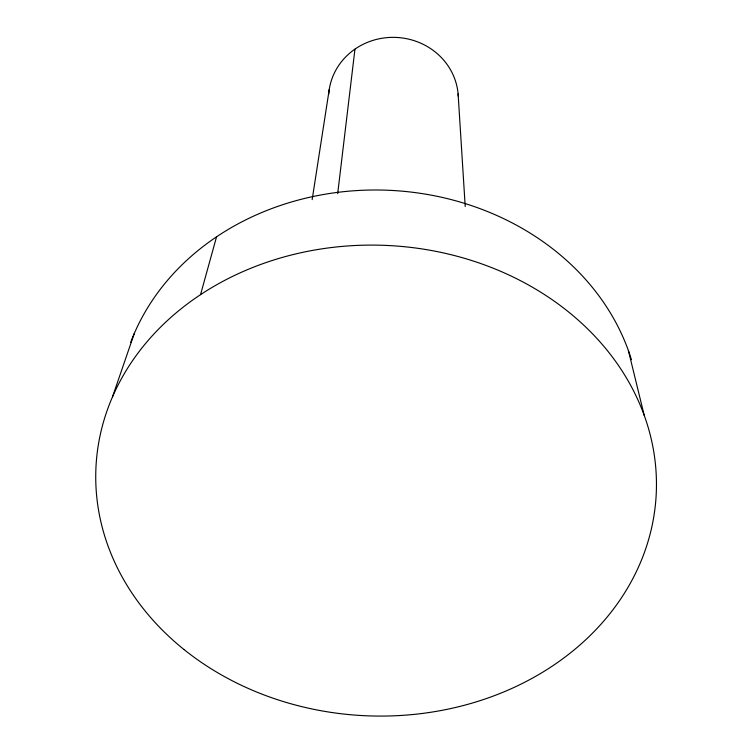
<?xml version="1.0" encoding="UTF-8"?>
<svg xmlns="http://www.w3.org/2000/svg" width="753" height="753" viewBox="0 0 753 753"><rect width="100%" height="100%" fill="white"/><g stroke="black" fill="none" stroke-linecap="round" stroke-linejoin="round"><path stroke-width="1.13" d="M337.683 193.672L354.964 49.114M312.166 199.601L329.23 89.541M200.533 294.658L216.553 236.819M112.498 396.85L134.26 333.532M628.416 350.653L644.229 415.392M458.106 93.899L465.213 206.52M328.713 94.087A64.89 61.294 2.6 0 1 394.214 37.368A64.89 61.294 2.6 0 1 458.257 96.177M130.702 342.314A261.065 223.876 2.6 0 1 386.016 190.18A261.065 223.876 2.6 0 1 631.428 359.68M183.986 649.51A280.445 235.388 2.6 0 0 648.992 538.226A280.445 235.388 2.6 0 0 295.308 254.034A280.445 235.388 2.6 0 0 183.986 649.51"/></g></svg>
